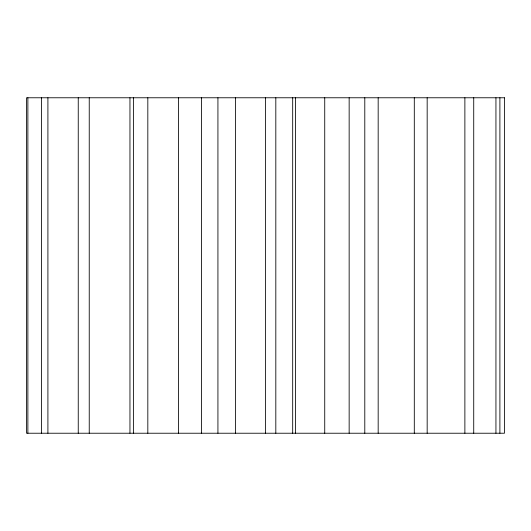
<?xml version="1.0" encoding="UTF-8"?>
<svg xmlns="http://www.w3.org/2000/svg" width="531" height="531" viewBox="0 0 531 531"><rect width="100%" height="100%" fill="white"/><g stroke="black" fill="none" stroke-linecap="round" stroke-linejoin="round"><path stroke-width="0.8" d="M499.897 97.77L499.897 433.23M495.941 97.77L495.941 433.23M473.725 97.77L473.725 433.23M464.877 97.77L464.877 433.23M427.17 97.77L427.17 433.23M414.299 97.77L414.299 433.23M378.172 97.77L378.172 433.23M364.79 97.77L364.79 433.23M349.152 97.77L349.152 433.23M324.733 97.77L324.733 433.23M295.488 97.77L295.488 433.23M292.687 97.77L292.687 433.23M275.815 97.77L275.815 433.23M265.5 97.77L265.5 433.23M235.512 97.77L235.512 433.23M217.929 97.77L217.929 433.23M201.475 97.77L201.475 433.23M178.476 97.77L178.476 433.23M147.824 97.77L147.824 433.23M133.394 97.77L133.394 433.23M129.956 97.77L129.956 433.23M89.241 97.77L89.241 433.23M78.249 97.77L78.249 433.23M47.909 97.77L47.909 433.23M41.431 97.77L41.431 433.23M27.877 97.77L27.877 433.23M504.45 97.77L26.55 97.77L26.55 433.23L504.45 433.23L504.45 97.77"/></g></svg>
